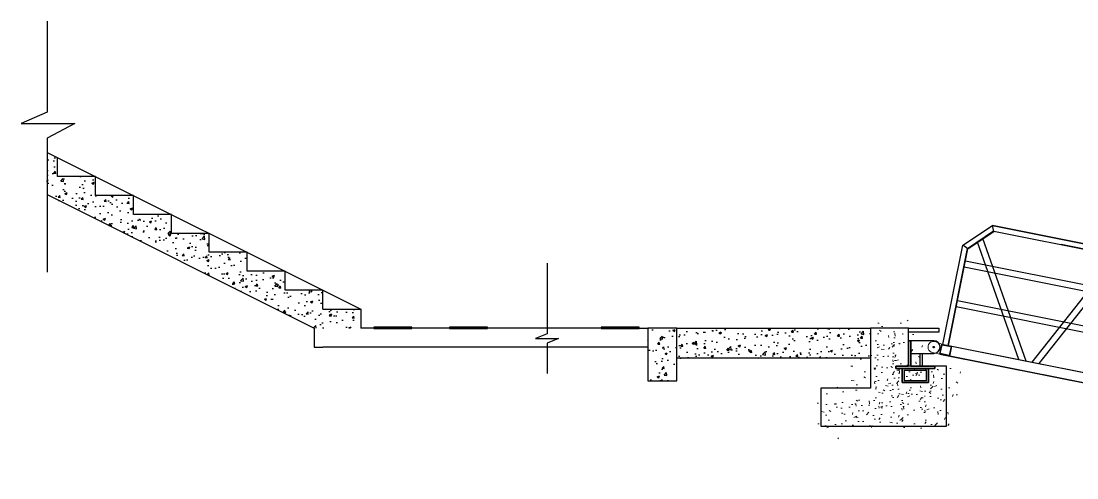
# Model space of a CAD drawing. Header units: inches. Extents: x -40481 to 81187, y 82955 to 118688.
# Drawn here: x 57053 to 65409, y 83470 to 87085 of the extents above; entities that cross this region are included whole.
import ezdxf

# ---------------------------------------------------------------- set-up
doc = ezdxf.new("R2010")
doc.units = ezdxf.units.IN
doc.header["$LTSCALE"] = 1000
doc.header["$MEASUREMENT"] = 0
doc.linetypes.add('BLTA11-LD-L-4001_Plot Plan for Seawater Intake System_20140729$0$key plan$0${ Wide Dash }', pattern=[12, 4, -2, 4, -2])
doc.layers.add('000轮廓', color=6, linetype='Continuous', lineweight=30)
doc.layers.add('填充', color=8, linetype='Continuous', lineweight=15)
for name, color, linetype in [('码头', 2, 'Continuous'), ('粗线', 6, 'Continuous'), ('钢筋标注', 7, 'Continuous')]:
    doc.layers.add(name, color=color, linetype=linetype)

# ---------------------------------------------------------------- blocks, each defined once
blk = doc.blocks.new('ansjdhasd')
at = {"color": 4}
for p, q in [((84861.4125594965, 32813.69010917901), (85061.4125594965, 33013.69010917901)), ((85061.4125594965, 33013.69010917901), (89641.41255949627, 33013.69010917925)), ((89641.4125594965, 33013.69010917901), (85061.4125594965, 33013.69010917878)), ((85080.05216980333, 32968.69010917901), (85061.4125594965, 33013.69010917925)), ((89622.77294918968, 32968.69010917925), (89641.4125594965, 33013.69010917925)), ((89641.4125594965, 33013.69010917925), (89841.4125594965, 32813.69010917925)), ((84906.4125594965, 32795.05049887242), (85080.0521698031, 32968.69010917878)), ((89622.77294918991, 32968.69010917948), (85080.0521698031, 32968.69010917855)), ((89622.77294918968, 32968.69010917925), (89796.4125594965, 32795.05049887242)), ((84861.4125594965, 32013.69010917925), (84861.4125594965, 32813.69010917901)), ((84906.4125594965, 32795.05049887219), (84861.4125594965, 32813.69010917901)), ((84906.4125594965, 32013.69010917925), (84906.4125594965, 32795.05049887265)), ((89841.4125594965, 32813.69010917925), (89796.4125594965, 32795.05049887242)), ((89796.4125594965, 32013.69010917925), (89796.4125594965, 32795.05049887242)), ((89841.4125594965, 32013.69010917925), (89841.4125594965, 32813.69010917925))]:
    blk.add_line(p, q, dxfattribs=at)
at = {"color": 8, "linetype": 'BLTA11-LD-L-4001_Plot Plan for Seawater Intake System_20140729$0$key plan$0${ Wide Dash }'}
for p, q in [((84902.4125594965, 32796.70735312196), (85078.39531555356, 32972.69010917855)), ((89624.42980343921, 32972.69010917948), (85078.39531555402, 32972.69010917855)), ((89624.42184904127, 32972.67090556387), (89800.39335588113, 32796.69939872402)), ((84902.4125594965, 32013.69010917925), (84902.4125594965, 32796.70735312149)), ((89800.4125594965, 32013.69010917925), (89800.4125594965, 32796.70735312196))]:
    blk.add_line(p, q, dxfattribs=at)
at = {"color": 0}
for p, q in [((86066.84991828285, 32972.69010917855), (85579.94383205267, 32013.69010917925)), ((86122.92536652045, 32972.69010917855), (85636.01928029026, 32013.69010917925)), ((86197.51450603575, 32972.69010917855), (86684.4205922657, 32013.69010917925)), ((86253.58995427357, 32972.69010917855), (86740.49604050329, 32013.69010917925)), ((87258.31166709497, 32972.69010917855), (86771.40558086455, 32013.69010917925)), ((87314.3871153328, 32972.69010917855), (86827.48102910238, 32013.69010917925)), ((87388.9762548481, 32972.69010917855), (87875.88234107828, 32013.69010917925)), ((87445.05170308569, 32972.69010917855), (87931.95778931587, 32013.69010917925)), ((88449.77341590732, 32972.69010917855), (87962.86732967736, 32013.69010917925)), ((88505.84886414491, 32972.69010917855), (88018.94277791472, 32013.69010917925)), ((88580.43800366021, 32972.69010917855), (89067.34408989016, 32013.69010917925)), ((88636.51345189803, 32972.69010917855), (89123.41953812775, 32013.69010917925)), ((85474.32864200001, 32013.69010917925), (84971.60992482866, 32860.24786420435)), ((85532.48026162761, 32013.69010917948), (85008.09518606149, 32896.73312543717)), ((89170.34485736515, 32013.69010917948), (89694.72993293151, 32896.73312543717)), ((89228.49647699346, 32013.69010917925), (89731.21519416434, 32860.24786420435)), ((84907.23406027656, 32697.70135901368), (89796.4125594965, 32697.70135901368)), ((84907.23406027656, 32647.70135901368), (89796.4125594965, 32647.70135901368)), ((84906.4125594965, 32377.69010917901), (89796.4125594965, 32377.69010917901)), ((84906.4125594965, 32327.69010917901), (89796.4125594965, 32327.69010917901))]:
    blk.add_line(p, q, dxfattribs=at)
at = {"color": 3}
for p, q in [((84851.4125594965, 32013.69010917925), (89851.4125594965, 32013.69010917925)), ((84851.4125594965, 31933.69010917925), (84851.4125594965, 32013.69010917925)), ((89851.4125594965, 31933.69010917925), (89851.4125594965, 32013.69010917925)), ((84851.4125594965, 31933.69010917925), (89851.4125594965, 31933.69010917925)), ((89851.4125594965, 31933.69010917925), (89851.4125594965, 31984.69010917925))]:
    blk.add_line(p, q, dxfattribs=at)
at = {"color": 1}
blk.add_line((84851.4125594965, 32013.69010917925), (84851.4125594965, 32013.69010917925), dxfattribs=at)
at = {"color": 3, "lineweight": 5}
for p, q in [((84851.4125594965, 31933.69010917925), (84851.4125594965, 32013.69010917925)), ((84931.4125594965, 31933.69010917925), (84931.4125594965, 32013.69010917925)), ((89771.4125594965, 31933.69010917925), (89771.4125594965, 32013.69010917925)), ((89851.4125594965, 31933.69010917925), (89851.4125594965, 32013.69010917925)), ((89851.4125594965, 31953.69010917925), (89851.4125594965, 32013.69010917925))]:
    blk.add_line(p, q, dxfattribs=at)
blk.add_line((89841.41255936006, 31933.69010917925), (89781.41255936006, 31933.69010917925))
at = {"color": 3}
for points in [[(84851.4125594965, 32013.69010917925), (89851.4125594965, 32013.69010917925), (89851.4125594965, 31933.69010917925), (84851.4125594965, 31933.69010917925)], [(84851.4125594965, 32013.69010917925), (84931.4125594965, 32013.69010917925), (84931.4125594965, 31933.69010917925), (84851.4125594965, 31933.69010917925)], [(84855.4125594965, 32009.69010917925), (84927.4125594965, 32009.69010917925), (84927.4125594965, 31937.69010917925), (84855.4125594965, 31937.69010917925)], [(89771.4125594965, 32013.69010917925), (89851.4125594965, 32013.69010917925), (89851.4125594965, 31933.69010917925), (89771.4125594965, 31933.69010917925)], [(89775.4125594965, 32009.69010917925), (89847.4125594965, 32009.69010917925), (89847.4125594965, 31937.69010917925), (89775.4125594965, 31937.69010917925)]]:
    blk.add_lwpolyline(points, close=True, dxfattribs=at)
at = {"color": 3, "lineweight": 5}
for points in [[(84851.4125594965, 32013.69010917925), (84931.4125594965, 32013.69010917925), (84931.4125594965, 31933.69010917925), (84851.4125594965, 31933.69010917925)], [(84855.4125594965, 32009.69010917925), (84927.4125594965, 32009.69010917925), (84927.4125594965, 31937.69010917925), (84855.4125594965, 31937.69010917925)], [(89851.4125594965, 32013.69010917925), (89771.4125594965, 32013.69010917925), (89771.4125594965, 31933.69010917925), (89851.4125594965, 31933.69010917925)], [(89847.4125594965, 32009.69010917925), (89775.4125594965, 32009.69010917925), (89775.4125594965, 31937.69010917925), (89847.4125594965, 31937.69010917925)]]:
    blk.add_lwpolyline(points, close=True, dxfattribs=at)
blk = doc.blocks.new('gj')
h = blk.add_hatch(color=251)
h.dxf.hatch_style = 1
h.paths.add_polyline_path([(7435178.79821153, 3829134.356668234), (7434968.79821153, 3829134.356668234), (7434968.79821153, 3829024.356668234), (7435178.79821153, 3829024.356668234)])
h.paths.add_polyline_path([(7434984.79821153, 3829118.356668234), (7435162.79821153, 3829118.356668234), (7435162.79821153, 3829040.356668234), (7434984.79821153, 3829040.356668234)], flags=16)
at = {"layer": '码头', "color": 7}
for p, q in [((7434928.79821153, 3829134.356668234), (7434968.79821153, 3829134.356668234)), ((7434968.79821153, 3829134.356668234), (7434968.79821153, 3829024.356668234)), ((7435178.79821153, 3829024.356668234), (7435178.79821153, 3829134.356668234))]:
    blk.add_line(p, q, dxfattribs=at)
for points in [[(7435128.79821153, 3829154.356668234), (7435128.79821153, 3829354.356668234), (7435108.79821153, 3829354.356668234), (7435108.79821153, 3829154.356668234), (7434918.79821153, 3829154.356668234), (7434918.798211529, 3829134.356668234), (7434968.79821153, 3829134.356668234), (7434968.79821153, 3829024.356668234), (7435178.79821153, 3829024.356668234), (7435178.79821153, 3829134.356668234), (7435228.79821153, 3829134.356668234), (7435228.79821153, 3829154.356668234), (7435128.79821153, 3829154.356668234), (7435128.79821153, 3829344.356668234)], [(7434918.79821153, 3829154.356668234), (7435228.79821153, 3829154.356668234), (7435228.79821153, 3829134.356668234), (7434918.79821153, 3829134.356668234)], [(7434968.79821153, 3829134.356668234), (7435178.79821153, 3829134.356668234), (7435178.79821153, 3829024.356668234), (7434968.79821153, 3829024.356668234)], [(7434984.79821153, 3829118.356668234), (7435162.79821153, 3829118.356668234), (7435162.79821153, 3829040.356668234), (7434984.79821153, 3829040.356668234)]]:
    blk.add_lwpolyline(points, close=True, dxfattribs=at)

msp = doc.modelspace()

# ---------------------------------------------------------------- hatches: boundary and pattern name
h = msp.add_hatch()
h.set_pattern_fill('AR-CONC', color=256, scale=100)
h.set_pattern_definition([(49.99999999999999, (-21207.08885803066, 58728.21418981574), (182.184668996004, -15.93908553890308), [19.05, -209.55]), (355, (-21207.08885803066, 58728.21418981574), (-35.24282597566698, 191.05664288218), [15.24, -167.64]), (100.451, (-21191.90685803066, 58726.88593981575), (146.9425016659592, 175.1166878202919), [16.19, -178.09]), (46.18420000000001, (-21207.08885803066, 58779.01418981575), (271.0790408921299, -42.04232793272713), [28.575, -314.325]), (96.6356, (-21184.49895803066, 58775.51068981575), (237.4042344662372, 247.4255558900493), [24.285, -267.135]), (351.1840000000001, (-21207.08885803066, 58779.01418981575), (237.4046058139339, 247.4251178605977), [22.86, -251.46]), (21, (-21181.68885803066, 58766.31418981575), (151.6148798353833, -102.2655185167625), [19.05, -209.55]), (326.0000000000001, (-21181.68885803066, 58766.31418981575), (61.80202834764707, 184.1879661223193), [15.24, -167.64]), (71.4514, (-21169.05435803066, 58757.79208981575), (213.4164907701244, 81.92285771605745), [16.19, -178.09]), (37.50000000000001, (-21207.08885803066, 58728.21418981574), (3.08860325059182, 84.55503887315311), [0, -165.608, 0, -170.18, 0, -168.275]), (7.499999999999999, (-21207.08885803066, 58728.21418981574), (66.81966251030575, 100.1805748181195), [0, -97.02799999999999, 0, -161.798, 0, -64.13499999999999]), (327.5, (-21263.73085803066, 58728.21418981574), (135.5905951668714, -5.728743992673435), [0, -63.5, 0, -198.12, 0, -262.89]), (317.5, (-21289.13085803066, 58728.21418981574), (148.129181386018, 25.42649103333303), [0, -82.55, 0, -131.572, 0, -186.69])])
h.paths.add_polyline_path([(57259.73921287661, 86005.23010770655), (57259.7392128766, 85712.08232833476), (59372.40273492182, 84655.23010770655), (59742.18724848863, 84655.23010770655), (59742.18724848863, 84805.23010770655), (59442.18724848863, 84805.23010770655), (59442.18724848863, 84955.23010770655), (59142.18724848863, 84955.23010770655), (59142.18724848863, 85105.23010770655), (58842.18724848863, 85105.23010770655), (58842.18724848863, 85255.23010770655), (58542.18724848863, 85255.23010770655), (58542.18724848863, 85405.23010770655), (58242.18724848863, 85405.23010770655), (58242.18724848863, 85555.23010770655), (57942.18724848863, 85555.23010770655), (57942.18724848863, 85705.23010770655), (57642.18724848863, 85705.23010770655), (57642.18724848863, 85855.23010770655), (57342.18724848863, 85855.23010770655), (57342.18724848863, 86005.23010770655)])
h = msp.add_hatch()
h.set_pattern_fill('GRAVEL', color=256, scale=2)
h.set_pattern_definition([(228.0128, (3978.679346558809, 364.8920184855326), (-121.9201035953761, -137.1601685370755), [2.050326, -202.983]), (184.9697, (3977.307746558809, 363.3680184855326), (182.8802958370748, 15.23989245232475), [3.51843, -348.324]), (132.5104, (3973.802546558809, 363.0632184855326), (152.3998891099901, -167.6401637547624), [2.480892, -245.6082]), (267.2737, (3967.858946558809, 359.2532184855326), (15.23993382496903, 304.7999019201986), [3.20403, -317.1984]), (292.8337, (3967.706546558809, 356.0528184855326), (-76.20021633301141, 182.8801039803066), [3.141804, -311.0388]), (357.2737, (3968.925746558809, 353.1572184855326), (-304.7999019201986, 15.23993382496905), [3.20403, -317.1984]), (37.6942, (3972.12614655881, 353.0048184855326), (-198.1201251674396, -152.3998641419093), [4.237164, -419.4786]), (72.2553, (3975.478946558809, 355.5956184855326), (106.6802133928032, 335.2800972362184), [4.000319999999999, -396.0318]), (121.4296, (3976.698146558809, 359.4056184855326), (-121.9200314115869, 198.1197669598361), [3.214877999999998, -318.2729999999998]), (175.2364, (3975.021746558809, 362.1488184855326), (167.6398683183267, -15.23985697632693), [3.670277999999998, -179.8433999999999]), (222.3974, (3971.364146558809, 362.4536184855326), (-182.8800055034383, -167.6397819038218), [4.746468, -469.9008]), (138.8141, (3982.946546558809, 359.1008184855326), (-106.6799320453484, 91.43985934274403), [1.62003, -160.3836]), (171.4692, (3981.727346558809, 360.1676184855326), (198.1196975735484, -30.48007680027419), [3.082091999999998, -305.1275999999997]), (225, (3978.679346558809, 360.6248184855326), (-2.664535259100376e-15, -15.23998961220119), [2.155254, -19.39734]), (203.1986, (3977.612546558809, 362.4536184855326), (76.20025695354501, 30.48013364583759), [1.160646, -114.9036]), (291.8014, (3976.545746558809, 361.9964184855326), (-15.24001069136705, 45.72002945239119), [1.641396, -80.4288]), (30.9638, (3977.155346558809, 360.4724184855326), (45.71995172884937, 30.48002375196332), [2.665919999999999, -86.19779999999994]), (161.5651, (3979.44134655881, 361.8440184855326), (30.48001390908589, -15.23997733479046), [1.927722, -46.2654]), (16.38950000000001, (3967.706546558809, 361.9964184855326), (152.4000840838161, 45.71990489980683), [2.700528, -267.3528]), (70.3462, (3970.297346558809, 362.7584184855326), (-60.95983013205904, -167.63976293127), [2.265594, -224.2932]), (293.1986, (3979.44134655881, 364.8920184855326), (-30.48013364583758, 76.20025695354501), [2.32128, -113.7432]), (343.6105, (3980.355746558809, 362.7584184855326), (-152.4000840838161, 45.71990489980687), [2.700527999999998, -267.3527999999998]), (339.444, (3967.706546558809, 352.5476184855326), (-76.20009458553547, 30.47996301630083), [2.60421, -127.6062]), (294.7751, (3970.144946558809, 351.6332184855326), (-76.19982242176104, 167.6399221569401), [2.182031999999998, -216.0215999999999]), (66.80140000000002, (3979.593746558809, 349.6520184855326), (30.4801336458376, 76.20025695354501), [2.32128, -113.7432]), (17.35400000000001, (3980.508146558809, 351.7856184855326), (-198.1200106911597, -60.9599080536338), [2.554698, -252.9144]), (69.444, (3972.12614655881, 349.6520184855326), (-30.47996301630086, -76.20009458553545), [1.302108, -128.9088]), (101.3098999999999, (3978.679346558809, 349.6520184855326), (-15.23992477732409, 60.95980476541574), [0.7770899999999998, -76.93199999999999]), (165.9638, (3978.526946558809, 350.4140184855326), (45.72003212818304, -15.23997362474185), [3.141804, -59.6943]), (186.0090000000001, (3975.478946558809, 351.1760184855326), (152.3997752665677, 15.23996441128715), [2.911602, -288.2484]), (303.6901, (3977.155346558809, 359.1008184855326), (-15.2400052278434, 30.47997059539104), [2.197944, -52.75068]), (353.1572, (3978.374546558809, 357.2720184855326), (259.0801071398606, -30.48013650992904), [3.837342, -379.896]), (60.94540000000001, (3982.184546558809, 356.8148184855326), (-60.95985819497454, -106.6797456650047), [1.569047999999999, -155.3363999999999]), (90, (3982.946546558809, 358.1864184855326), (-15.24, 15.24), [0.9144, -14.3256]), (120.2564, (3975.174146558809, 351.6332184855326), (60.95987080101666, -106.6799461948654), [2.117202, -209.6034]), (48.01280000000001, (3974.107346558809, 353.4620184855326), (121.920103595376, 137.1601685370755), [4.100658, -200.9328]), (0, (3976.850546558809, 356.5100184855326), (15.24, 15.24), [3.9624, -11.2776]), (325.3048, (3980.812946558809, 356.5100184855326), (-152.3997359457221, 106.6800101429086), [2.40966, -238.5558]), (254.0546, (3982.794146558809, 355.1384184855326), (-15.24003887820884, -60.96014521922177), [2.218974, -108.7302]), (207.646, (3982.184546558809, 353.0048184855326), (-289.5598982941363, -152.4000958483404), [3.61287, -357.675]), (175.4261, (3978.984146558809, 351.3284184855326), (-198.120045628485, 15.23992626731677), [3.822173999999998, -378.3947999999997]), (175.4261, (3978.984146558809, 351.3284184855326), (-198.120045628485, 15.23992626731677), [3.822173999999998, -378.3947999999997])])
h.paths.add_polyline_path([(59844.17136207405, 84651.1205640939), (60144.17136207405, 84651.1205640939), (60144.17136207405, 84663.78825432208), (59844.17136207405, 84663.78825432208)])
h = msp.add_hatch()
h.set_pattern_fill('GRAVEL', color=256, scale=2)
h.set_pattern_definition([(228.0128, (4578.679346558845, 365.0432076209493), (-121.9201035953761, -137.1601685370755), [2.050326, -202.983]), (184.9697, (4577.307746558846, 363.5192076209493), (182.8802958370748, 15.23989245232475), [3.51843, -348.324]), (132.5104, (4573.802546558845, 363.2144076209493), (152.3998891099901, -167.6401637547624), [2.480892, -245.6082]), (267.2737, (4567.858946558846, 359.4044076209493), (15.23993382496903, 304.7999019201986), [3.20403, -317.1984]), (292.8337, (4567.706546558846, 356.2040076209493), (-76.20021633301141, 182.8801039803066), [3.141804, -311.0388]), (357.2737, (4568.925746558845, 353.3084076209493), (-304.7999019201986, 15.23993382496905), [3.20403, -317.1984]), (37.6942, (4572.126146558846, 353.1560076209493), (-198.1201251674396, -152.3998641419093), [4.237164, -419.4786]), (72.2553, (4575.478946558846, 355.7468076209493), (106.6802133928032, 335.2800972362184), [4.000319999999999, -396.0318]), (121.4296, (4576.698146558846, 359.5568076209493), (-121.9200314115869, 198.1197669598361), [3.214877999999997, -318.2729999999997]), (175.2364, (4575.021746558846, 362.3000076209493), (167.6398683183267, -15.23985697632693), [3.670277999999997, -179.8433999999999]), (222.3974, (4571.364146558846, 362.6048076209493), (-182.8800055034383, -167.6397819038218), [4.746468, -469.9008]), (138.8141, (4582.946546558846, 359.2520076209493), (-106.6799320453484, 91.43985934274403), [1.62003, -160.3836]), (171.4692, (4581.727346558846, 360.3188076209493), (198.1196975735484, -30.48007680027419), [3.082091999999998, -305.1275999999997]), (225, (4578.679346558845, 360.7760076209493), (-2.664535259100376e-15, -15.23998961220119), [2.155254, -19.39734]), (203.1986, (4577.612546558846, 362.6048076209493), (76.20025695354501, 30.48013364583759), [1.160646, -114.9036]), (291.8014, (4576.545746558846, 362.1476076209493), (-15.24001069136705, 45.72002945239119), [1.641396, -80.4288]), (30.9638, (4577.155346558846, 360.6236076209493), (45.71995172884937, 30.48002375196332), [2.665919999999998, -86.19779999999993]), (161.5651, (4579.441346558846, 361.9952076209493), (30.48001390908589, -15.23997733479046), [1.927722, -46.2654]), (16.38950000000001, (4567.706546558846, 362.1476076209493), (152.4000840838161, 45.71990489980683), [2.700528, -267.3528]), (70.3462, (4570.297346558846, 362.9096076209493), (-60.95983013205904, -167.63976293127), [2.265594, -224.2932]), (293.1986, (4579.441346558846, 365.0432076209493), (-30.48013364583758, 76.20025695354501), [2.32128, -113.7432]), (343.6105, (4580.355746558846, 362.9096076209493), (-152.4000840838161, 45.71990489980687), [2.700527999999998, -267.3527999999997]), (339.444, (4567.706546558846, 352.6988076209493), (-76.20009458553547, 30.47996301630083), [2.60421, -127.6062]), (294.7751, (4570.144946558846, 351.7844076209493), (-76.19982242176104, 167.6399221569401), [2.182031999999998, -216.0215999999999]), (66.80140000000002, (4579.593746558846, 349.8032076209493), (30.4801336458376, 76.20025695354501), [2.32128, -113.7432]), (17.35400000000001, (4580.508146558846, 351.9368076209493), (-198.1200106911597, -60.9599080536338), [2.554698, -252.9144]), (69.444, (4572.126146558846, 349.8032076209493), (-30.47996301630086, -76.20009458553545), [1.302108, -128.9088]), (101.3098999999999, (4578.679346558845, 349.8032076209493), (-15.23992477732409, 60.95980476541574), [0.7770899999999997, -76.93199999999997]), (165.9638, (4578.526946558845, 350.5652076209493), (45.72003212818304, -15.23997362474185), [3.141804, -59.6943]), (186.0090000000001, (4575.478946558846, 351.3272076209493), (152.3997752665677, 15.23996441128715), [2.911602, -288.2484]), (303.6901, (4577.155346558846, 359.2520076209493), (-15.2400052278434, 30.47997059539104), [2.197944, -52.75068]), (353.1572, (4578.374546558845, 357.4232076209493), (259.0801071398606, -30.48013650992904), [3.837342, -379.896]), (60.94540000000001, (4582.184546558846, 356.9660076209493), (-60.95985819497454, -106.6797456650047), [1.569047999999999, -155.3363999999999]), (90, (4582.946546558846, 358.3376076209493), (-15.24, 15.24), [0.9144, -14.3256]), (120.2564, (4575.174146558846, 351.7844076209493), (60.95987080101666, -106.6799461948654), [2.117202, -209.6034]), (48.01280000000001, (4574.107346558846, 353.6132076209493), (121.920103595376, 137.1601685370755), [4.100658, -200.9328]), (0, (4576.850546558846, 356.6612076209493), (15.24, 15.24), [3.9624, -11.2776]), (325.3048, (4580.812946558845, 356.6612076209493), (-152.3997359457221, 106.6800101429086), [2.40966, -238.5558]), (254.0546, (4582.794146558846, 355.2896076209493), (-15.24003887820884, -60.96014521922177), [2.218974, -108.7302]), (207.646, (4582.184546558846, 353.1560076209493), (-289.5598982941363, -152.4000958483404), [3.61287, -357.675]), (175.4261, (4578.984146558846, 351.4796076209493), (-198.120045628485, 15.23992626731677), [3.822173999999998, -378.3947999999997]), (175.4261, (4578.984146558846, 351.4796076209493), (-198.120045628485, 15.23992626731677), [3.822173999999998, -378.3947999999997])])
h.paths.add_polyline_path([(60444.17136207408, 84651.27175322932), (60744.17136207408, 84651.27175322932), (60744.17136207408, 84663.9394434575), (60444.17136207408, 84663.9394434575)])
h = msp.add_hatch()
h.set_pattern_fill('GRAVEL', color=256, scale=2)
h.set_pattern_definition([(228.0128, (5778.679346558845, 365.0432076209493), (-121.9201035953761, -137.1601685370755), [2.050326, -202.983]), (184.9697, (5777.307746558846, 363.5192076209493), (182.8802958370748, 15.23989245232475), [3.51843, -348.324]), (132.5104, (5773.802546558845, 363.2144076209493), (152.3998891099901, -167.6401637547624), [2.480892, -245.6082]), (267.2737, (5767.858946558846, 359.4044076209493), (15.23993382496903, 304.7999019201986), [3.20403, -317.1984]), (292.8337, (5767.706546558846, 356.2040076209493), (-76.20021633301141, 182.8801039803066), [3.141804, -311.0388]), (357.2737, (5768.925746558845, 353.3084076209493), (-304.7999019201986, 15.23993382496905), [3.20403, -317.1984]), (37.6942, (5772.126146558846, 353.1560076209493), (-198.1201251674396, -152.3998641419093), [4.237164, -419.4786]), (72.2553, (5775.478946558846, 355.7468076209493), (106.6802133928032, 335.2800972362184), [4.000319999999999, -396.0318]), (121.4296, (5776.698146558845, 359.5568076209493), (-121.9200314115869, 198.1197669598361), [3.214877999999997, -318.2729999999996]), (175.2364, (5775.021746558846, 362.3000076209493), (167.6398683183267, -15.23985697632693), [3.670277999999997, -179.8433999999998]), (222.3974, (5771.364146558846, 362.6048076209493), (-182.8800055034383, -167.6397819038218), [4.746468, -469.9008]), (138.8141, (5782.946546558846, 359.2520076209493), (-106.6799320453484, 91.43985934274403), [1.62003, -160.3836]), (171.4692, (5781.727346558846, 360.3188076209493), (198.1196975735484, -30.48007680027419), [3.082091999999997, -305.1275999999996]), (225, (5778.679346558845, 360.7760076209493), (-2.664535259100376e-15, -15.23998961220119), [2.155254, -19.39734]), (203.1986, (5777.612546558846, 362.6048076209493), (76.20025695354501, 30.48013364583759), [1.160646, -114.9036]), (291.8014, (5776.545746558846, 362.1476076209493), (-15.24001069136705, 45.72002945239119), [1.641396, -80.4288]), (30.9638, (5777.155346558846, 360.6236076209493), (45.71995172884937, 30.48002375196332), [2.665919999999997, -86.1977999999999]), (161.5651, (5779.441346558846, 361.9952076209493), (30.48001390908589, -15.23997733479046), [1.927722, -46.2654]), (16.38950000000001, (5767.706546558846, 362.1476076209493), (152.4000840838161, 45.71990489980683), [2.700528, -267.3528]), (70.3462, (5770.297346558846, 362.9096076209493), (-60.95983013205904, -167.63976293127), [2.265594, -224.2932]), (293.1986, (5779.441346558846, 365.0432076209493), (-30.48013364583758, 76.20025695354501), [2.32128, -113.7432]), (343.6105, (5780.355746558846, 362.9096076209493), (-152.4000840838161, 45.71990489980687), [2.700527999999997, -267.3527999999996]), (339.444, (5767.706546558846, 352.6988076209493), (-76.20009458553547, 30.47996301630083), [2.60421, -127.6062]), (294.7751, (5770.144946558846, 351.7844076209493), (-76.19982242176104, 167.6399221569401), [2.182031999999997, -216.0215999999998]), (66.80140000000002, (5779.593746558846, 349.8032076209493), (30.4801336458376, 76.20025695354501), [2.32128, -113.7432]), (17.35400000000001, (5780.508146558846, 351.9368076209493), (-198.1200106911597, -60.9599080536338), [2.554698, -252.9144]), (69.444, (5772.126146558846, 349.8032076209493), (-30.47996301630086, -76.20009458553545), [1.302108, -128.9088]), (101.3098999999999, (5778.679346558845, 349.8032076209493), (-15.23992477732409, 60.95980476541574), [0.7770899999999995, -76.93199999999995]), (165.9638, (5778.526946558846, 350.5652076209493), (45.72003212818304, -15.23997362474185), [3.141804, -59.6943]), (186.0090000000001, (5775.478946558846, 351.3272076209493), (152.3997752665677, 15.23996441128715), [2.911602, -288.2484]), (303.6901, (5777.155346558846, 359.2520076209493), (-15.2400052278434, 30.47997059539104), [2.197944, -52.75068]), (353.1572, (5778.374546558845, 357.4232076209493), (259.0801071398606, -30.48013650992904), [3.837342, -379.896]), (60.94540000000001, (5782.184546558846, 356.9660076209493), (-60.95985819497454, -106.6797456650047), [1.569047999999998, -155.3363999999998]), (90, (5782.946546558846, 358.3376076209493), (-15.24, 15.24), [0.9144, -14.3256]), (120.2564, (5775.174146558846, 351.7844076209493), (60.95987080101666, -106.6799461948654), [2.117202, -209.6034]), (48.01280000000001, (5774.107346558845, 353.6132076209493), (121.920103595376, 137.1601685370755), [4.100658, -200.9328]), (0, (5776.850546558846, 356.6612076209493), (15.24, 15.24), [3.9624, -11.2776]), (325.3048, (5780.812946558846, 356.6612076209493), (-152.3997359457221, 106.6800101429086), [2.40966, -238.5558]), (254.0546, (5782.794146558846, 355.2896076209493), (-15.24003887820884, -60.96014521922177), [2.218974, -108.7302]), (207.646, (5782.184546558846, 353.1560076209493), (-289.5598982941363, -152.4000958483404), [3.61287, -357.675]), (175.4261, (5778.984146558845, 351.4796076209493), (-198.120045628485, 15.23992626731677), [3.822173999999997, -378.3947999999996]), (175.4261, (5778.984146558845, 351.4796076209493), (-198.120045628485, 15.23992626731677), [3.822173999999997, -378.3947999999996])])
h.paths.add_polyline_path([(61644.17136207408, 84651.27175322932), (61944.17136207408, 84651.27175322932), (61944.17136207408, 84663.9394434575), (61644.17136207408, 84663.9394434575)])
h = msp.add_hatch()
h.set_pattern_fill('AR-CONC', color=256, scale=100)
h.set_pattern_definition([(49.99999999999999, (-19007.08885803066, 58728.21418981574), (182.184668996004, -15.93908553890308), [19.05, -209.55]), (355, (-19007.08885803066, 58728.21418981574), (-35.24282597566698, 191.05664288218), [15.24, -167.64]), (100.451, (-18991.90685803066, 58726.88593981574), (146.9425016659592, 175.1166878202919), [16.19, -178.09]), (46.18420000000001, (-19007.08885803066, 58779.01418981575), (271.0790408921299, -42.04232793272713), [28.575, -314.325]), (96.6356, (-18984.49895803066, 58775.51068981574), (237.4042344662372, 247.4255558900493), [24.285, -267.135]), (351.1840000000001, (-19007.08885803066, 58779.01418981575), (237.4046058139339, 247.4251178605977), [22.86, -251.46]), (21, (-18981.68885803066, 58766.31418981575), (151.6148798353833, -102.2655185167625), [19.05, -209.55]), (326.0000000000001, (-18981.68885803066, 58766.31418981575), (61.80202834764707, 184.1879661223193), [15.24, -167.64]), (71.4514, (-18969.05435803066, 58757.79208981575), (213.4164907701244, 81.92285771605745), [16.19, -178.09]), (37.50000000000001, (-19007.08885803066, 58728.21418981574), (3.08860325059182, 84.55503887315311), [0, -165.608, 0, -170.18, 0, -168.275]), (7.499999999999999, (-19007.08885803066, 58728.21418981574), (66.81966251030575, 100.1805748181195), [0, -97.02799999999999, 0, -161.798, 0, -64.13499999999999]), (327.5, (-19063.73085803066, 58728.21418981574), (135.5905951668714, -5.728743992673435), [0, -63.5, 0, -198.12, 0, -262.89]), (317.5, (-19089.13085803066, 58728.21418981574), (148.129181386018, 25.42649103333303), [0, -82.55, 0, -131.572, 0, -186.69])])
h.paths.add_polyline_path([(62242.18724848863, 84655.23010770655), (62242.18724848863, 84417.58909746037), (63775.73373168848, 84417.58909746037), (63775.73373168848, 84655.23010770655)])
h.paths.add_polyline_path([(62013.43391064403, 84236.89324050087), (62242.18724848863, 84236.89324050087), (62242.18724848863, 84655.23010770655), (62013.43391064403, 84655.23010770655)])
at = {"layer": '填充'}
h = msp.add_hatch(dxfattribs=at)
h.set_pattern_fill('三角、点混合（混凝土）', color=256, style=0)
h.set_pattern_definition([(49.99999999999999, (-636862542.0361351, -3367981221.711534), (182.184668996004, -15.93908553890309), [19.05, -209.55]), (355, (-636862542.0361351, -3367981221.711534), (-35.24282597566699, 191.05664288218), [15.24, -167.64]), (100.451, (-636862526.8541352, -3367981223.039784), (146.9425016659592, 175.1166878202919), [16.19, -178.09]), (46.18420000000002, (-636862542.0361351, -3367981170.911534), (271.0790408921299, -42.04232793272715), [28.57499999999996, -314.3249999999994]), (96.63559999999998, (-636862519.4462352, -3367981174.415034), (237.4042344662371, 247.4255558900492), [24.28499999999996, -267.1349999999994]), (351.1840000000001, (-636862542.0361351, -3367981170.911534), (237.4046058139339, 247.4251178605977), [22.86, -251.46]), (21, (-636862516.6361351, -3367981183.611534), (151.6148798353833, -102.2655185167625), [19.05, -209.55]), (326.0000000000001, (-636862516.6361351, -3367981183.611534), (61.80202834764707, 184.1879661223193), [15.24, -167.64]), (71.4514, (-636862504.0016351, -3367981192.133634), (213.4164907701245, 81.92285771605745), [16.19, -178.09]), (37.50000000000001, (-636862542.0361351, -3367981221.711534), (3.088603250591817, 84.55503887315311), [0, -165.608, 0, -170.18, 0, -168.275]), (7.499999999999999, (-636862542.0361351, -3367981221.711534), (66.81966251030575, 100.1805748181195), [0, -97.02799999999998, 0, -161.798, 0, -64.135]), (327.5, (-636862598.678135, -3367981221.711534), (135.5905951668714, -5.728743992673444), [0, -63.50000000000001, 0, -198.1200000000001, 0, -262.89]), (317.5, (-636862624.0781351, -3367981221.711534), (148.129181386018, 25.42649103333303), [0, -82.54999999999998, 0, -131.572, 0, -186.69])])
h.paths.add_polyline_path([(64375.73373178161, 84355.23010742715), (64075.73373150222, 84355.23010742715), (64075.73373150222, 84655.23010770655), (63775.73373168848, 84655.23010770655), (63775.73373168848, 84180.23010807908), (63375.73373178161, 84180.23010807908), (63375.73373178161, 83880.23010826534), (64375.73373178161, 83880.23010826534)])

# ---------------------------------------------------------------- linework, layer by layer
for p, q in [((57342.18724848863, 85855.23010770655), (57342.18724848863, 86005.23010770655)), ((57642.18724848863, 85855.23010770655), (57342.18724848863, 85855.23010770655)), ((57642.18724848863, 85705.23010770655), (57642.18724848863, 85855.23010770655)), ((57942.18724848863, 85705.23010770655), (57642.18724848863, 85705.23010770655)), ((57942.18724848863, 85555.23010770655), (57942.18724848863, 85705.23010770655)), ((58242.18724848863, 85555.23010770655), (57942.18724848863, 85555.23010770655)), ((58242.18724848863, 85405.23010770655), (58242.18724848863, 85555.23010770655)), ((58542.18724848863, 85405.23010770655), (58242.18724848863, 85405.23010770655)), ((58542.18724848863, 85255.23010770655), (58542.18724848863, 85405.23010770655)), ((58842.18724848863, 85255.23010770655), (58542.18724848863, 85255.23010770655)), ((58842.18724848863, 85105.23010770655), (58842.18724848863, 85255.23010770655)), ((59142.18724848863, 85105.23010770655), (58842.18724848863, 85105.23010770655)), ((59142.18724848863, 84955.23010770655), (59142.18724848863, 85105.23010770655)), ((59442.18724848863, 84955.23010770655), (59142.18724848863, 84955.23010770655)), ((59442.18724848863, 84805.23010770655), (59442.18724848863, 84955.23010770655)), ((62242.18724848863, 84236.89324050087), (62242.18724848863, 84655.23010770655)), ((62013.43391064403, 84440.9548911511), (62013.43391064403, 84236.89324050087)), ((62013.43391064403, 84236.89324050087), (62242.18724848863, 84236.89324050087))]:
    msp.add_line(p, q)
for points in [[(57259.73921287661, 87085.21801260856), (57259.73921287661, 86364.75312624036), (57053.11764110539, 86275.09640504603), (57478.3164181277, 86275.09640504603), (57259.73921287661, 86158.39557198744), (57259.73921287661, 85096.8452660151)], [(57259.73921287661, 86046.45412551257), (59742.18724848863, 84805.23010770655)], [(57259.73921287661, 85712.08232833476), (59372.40273492182, 84655.23010770655)], [(61215.78336240519, 85168.07761007111), (61215.78336240519, 84608.74193779955), (61123.87681662366, 84572.48628269412), (61304.89939361862, 84572.48628269412), (61215.78336240519, 84536.95239735788), (61215.78336240519, 84295.24202427146)], [(59442.18724848863, 84805.23010770655), (59742.18724848863, 84805.23010770655), (59742.18724848863, 84655.23010770655)], [(59372.40273492182, 84655.23010770655), (59372.40273492182, 84503.05282959469), (59442.18724848866, 84505.23010770662)], [(61942.18724848866, 84655.23010770662), (59742.18724848866, 84655.23010770662)], [(61942.18724848866, 84655.23010770662), (62013.43391064407, 84655.23010770664), (62013.43391064411, 84505.23010770662)], [(62242.18724848863, 84505.23010770655), (62242.18724848863, 84655.23010770655), (62013.43391064403, 84655.23010770655)], [(62013.43391064411, 84505.23010770725), (59442.18724848866, 84505.23010770662)]]:
    msp.add_lwpolyline(points)
for points in [[(59844.17136207405, 84651.1205640939), (60144.17136207405, 84651.1205640939), (60144.17136207405, 84663.78825432208), (59844.17136207405, 84663.78825432208)], [(60444.17136207408, 84651.27175322932), (60744.17136207408, 84651.27175322932), (60744.17136207408, 84663.9394434575), (60444.17136207408, 84663.9394434575)], [(61644.17136207408, 84651.27175322932), (61944.17136207408, 84651.27175322932), (61944.17136207408, 84663.9394434575), (61644.17136207408, 84663.9394434575)], [(62242.18724848863, 84655.23010770655), (62013.43391064403, 84655.23010770655), (62013.43391064403, 84236.89324050087), (62242.18724848863, 84236.89324050087)], [(62242.18724848863, 84655.23010770655), (63775.73373168848, 84655.23010770655), (63775.73373168848, 84417.58909746037), (62242.18724848863, 84417.58909746037)]]:
    msp.add_lwpolyline(points, close=True)
at = {"color": 6}
for points in [[(63775.73373168848, 84655.23010770655), (63775.73373168848, 84179.94808721419)], [(63775.73373168848, 84179.94808721419), (63382.78010027333, 84179.94808721419), (63382.78010027333, 83880.23010826534), (63775.73373168848, 83880.23010826534)]]:
    msp.add_lwpolyline(points, dxfattribs=at)
msp.add_lwpolyline([(64075.73373150222, 84655.23010770655), (64315.09887796656, 84655.23010770655), (64315.09887796656, 84623.61250328198), (64075.73373150222, 84623.61250328198)], close=True, dxfattribs=at)
at = {"color": 3, "flags": 128}
for points in [[(64075.73340227969, 84555.23277119598), (64075.73340227969, 84355.23010742715), (63975.73373175367, 84355.23010742715), (63975.73373175367, 84335.23010740853), (64025.73373180024, 84335.23010740853), (64025.73373180024, 84225.23010753891), (64235.73373176299, 84225.23010753891), (64235.73373176299, 84335.23010740853), (64285.73373180955, 84335.23010740853), (64285.73373180955, 84355.23010742715), (64095.73373175367, 84355.23010742715), (64095.73373175367, 84555.23010761342), (64075.73340227969, 84555.23277119598)], [(64185.73373207032, 84555.23010761342), (64165.7337320517, 84555.23543431288)], [(64165.73373193062, 84455.23543049446), (64165.73373181887, 84355.23010742715)], [(64185.73373207032, 84355.23010742715), (64185.73373207032, 84455.23542909748)], [(64041.73373170373, 84319.23010742395), (64041.73373170373, 84241.23010721161), (64219.73373177637, 84241.23010721161), (64219.73373177637, 84319.23010742395), (64041.73373170373, 84319.23010742395)]]:
    msp.add_lwpolyline(points, dxfattribs=at)
at = {"layer": '000轮廓', "linetype": 'Continuous', "flags": 128}
msp.add_lwpolyline([(63775.73373168848, 83880.23010826534), (64375.73373178161, 83880.23010826534), (64375.73373178161, 84355.23010742715), (64075.73373150222, 84355.23010742715), (64075.73373150222, 84655.23010770655), (63775.73373168848, 84655.23010770655)], dxfattribs=at)
at = {"layer": '粗线', "linetype": 'ByBlock', "lineweight": 0, "ltscale": 2}
for points in [[(64284.55500139996, 84549.35796706336), (64338.97609591937, 84528.28012779201)], [(64323.29271658465, 84449.8324916731), (64266.91119973689, 84461.1043764125)]]:
    msp.add_lwpolyline(points, dxfattribs=at)
msp.add_circle((64275.73310056842, 84505.23117174259), 4.999999999999999, dxfattribs=at)
msp.add_arc((64275.73310056842, 84505.23117174259), 44.99999999996432, 78.69438514761917, 258.6943851476192, dxfattribs=at)
at = {"layer": '钢筋标注', "color": 3, "flags": 128}
msp.add_lwpolyline([(64275.73373145565, 84555.23543477854), (64095.73373152084, 84555.23543431288), (64095.73373209826, 84455.23543468541), (64275.73373145565, 84455.2354239752)], dxfattribs=at)
at = {"layer": '钢筋标注', "color": 3}
msp.add_circle((64275.73373145565, 84505.23543496481), 5.000000043617017, dxfattribs=at)
msp.add_arc((64275.73373145565, 84505.23543496481), 49.99999981373549, 270, 90, dxfattribs=at)

# ---------------------------------------------------------------- block references
at = {"rotation": 348.6943851219206}
msp.add_blockref('ansjdhasd', (-25141.96868568964, 69770.26234967969), dxfattribs=at)
at = {"layer": '码头', "color": 7, "xscale": -1}
msp.add_blockref('gj', (7499204.531943305, -3744799.12656081), dxfattribs=at)

doc.saveas('drawing.dxf')
